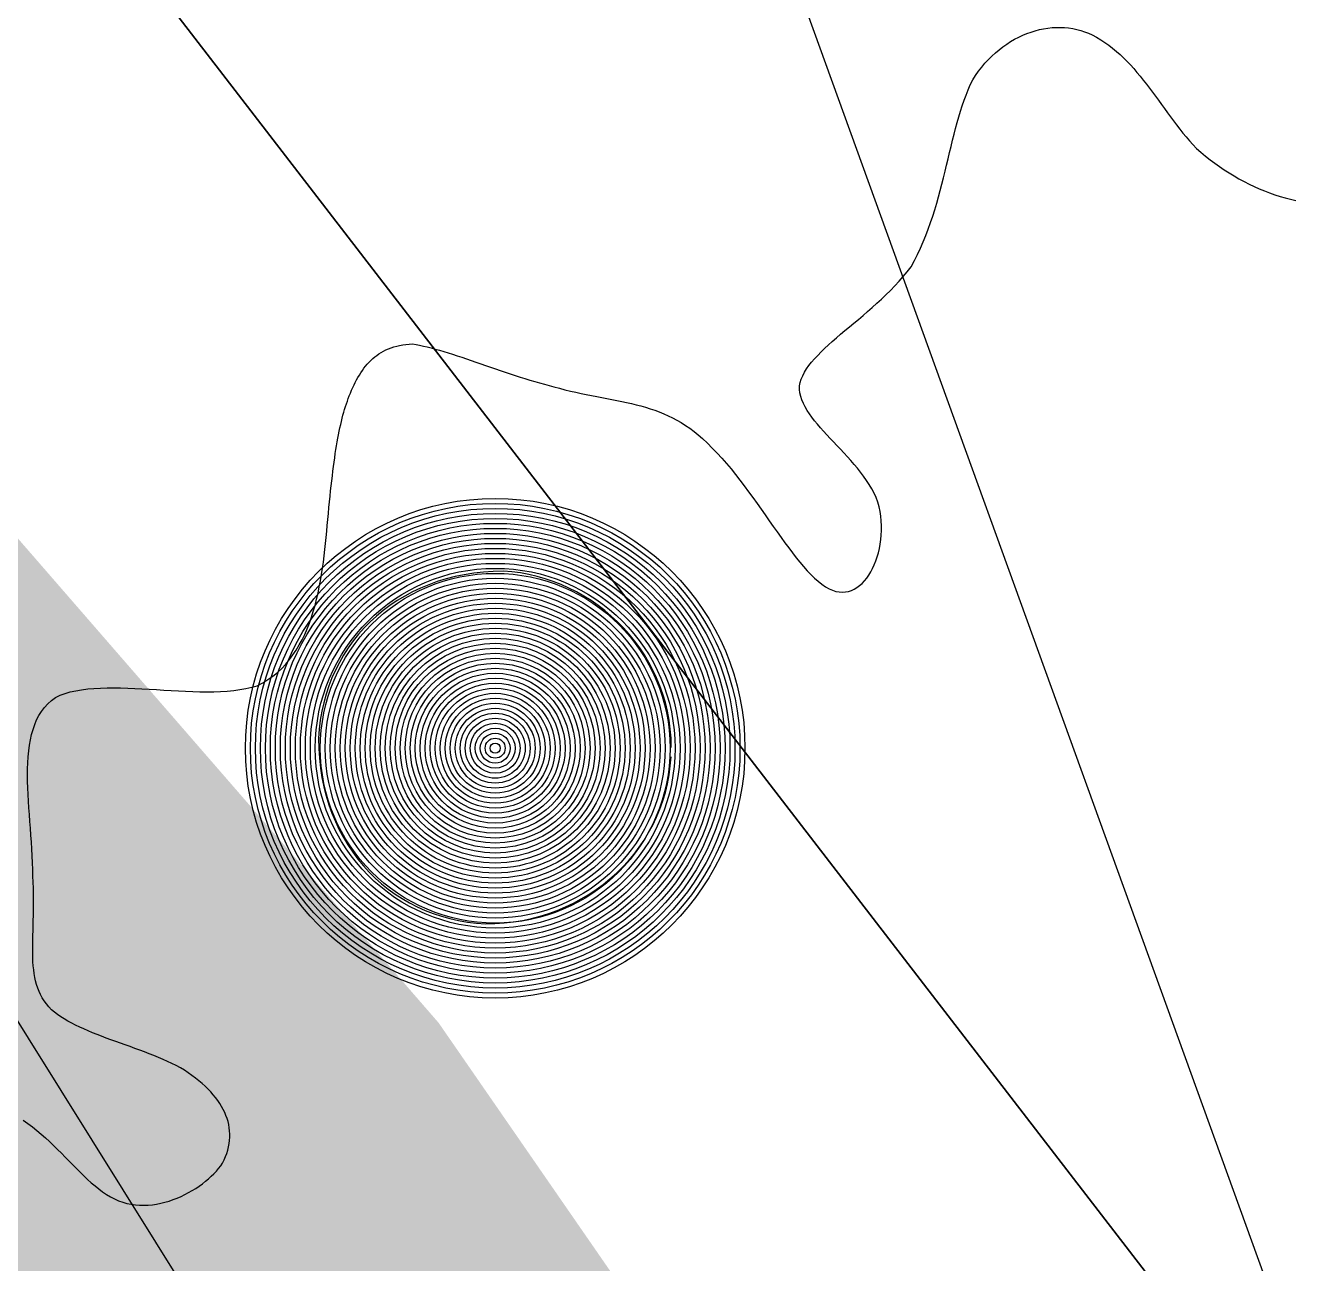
# Model space of a CAD drawing. Header units: metres. Extents: x 507649 to 508899, y 6966965 to 6967377.
# Drawn here: x 507841.628 to 507842.895, y 6967262.045 to 6967263.284 of the extents above; entities that cross this region are included whole.
import ezdxf

# ---------------------------------------------------------------- set-up
doc = ezdxf.new("R2010")
doc.units = ezdxf.units.M
doc.header["$PDMODE"] = 1
doc.layers.add('_PROP-BDY', color=6, linetype='Continuous', plot=False)
for name, color, linetype in [('C_TEXT_2.5', 7, 'Continuous'), ('EWS_BATTER TOP', 30, 'EARTHWORKS_Batter Ticks 1'), ('HATCH_LANDSCAPE', 1, 'Continuous'), ('HATCH_PAVEMENT_CARPARK', 254, 'Continuous'), ('mga2020DR_UNLINED', 252, 'Continuous'), ('mga2020VEG_TREE', 252, 'Continuous'), ('TIN BORDER', 5, 'Continuous')]:
    doc.layers.add(name, color=color, linetype=linetype)
doc.linetypes.add('EARTHWORKS_Batter Ticks 1', pattern='A,0.5,[9,ISOCP.shx,S=1,R=0,X=0,Y=0],3,[9,ISOCP.shx,S=0.5,R=0,X=0,Y=0],2.5', length=6)

# ---------------------------------------------------------------- blocks, each defined once
blk = doc.blocks.new('XD_HATCH')
at = {"layer": 'HATCH_LANDSCAPE', "ltscale": 0.5}
h = blk.add_hatch(dxfattribs=at)
h.set_pattern_fill('GRASS', color=256, scale=0.05)
h.set_pattern_definition([(212.013854887, (0, 0), (-0.28538859865, -1.2375190291), [0.238125, -1.557926224]), (167.013854887, (0, 0), (-0.28538859868, -1.23751902925), [0.238125, -1.031875]), (257.013854887, (0, 0), (1.23751902925, -0.28538859868), [0.238125, -1.031875])])
edge = h.paths.add_edge_path()
edge.add_line((507834.6194, 6967286.6003), (507833.7745, 6967278.3766))
edge.add_line((507833.7745, 6967278.3766), (507834.4563, 6967266.5732))
edge.add_arc((507833.4405, 6967266.3882), 1.0325, -56.8269, 10.3208, ccw=False)
edge.add_line((507834.0055, 6967265.524), (507833.7027, 6967265.3348))
edge.add_line((507833.7027, 6967265.3348), (507831.8595, 6967265.8814))
edge.add_arc((507790.5773, 6967261.1965), 41.5471, 6.4744, 11.72996)
edge.add_arc((507652.9266, 6967269.5696), 178.3302, 0.023588, 2.717699)
edge.add_arc((507863.8943, 6967277.5885), 32.8409, 156.38178, 179.23816, ccw=False)
edge.add_line((507833.8043, 6967290.7459), (507834.868, 6967290.3037))
edge.add_line((507834.868, 6967290.3037), (507834.6194, 6967286.6003))
edge = h.paths.add_edge_path()
edge.add_line((507840.3758, 6967264.2031), (507839.0111, 6967268.6216))
edge.add_line((507839.0111, 6967268.6216), (507838.9485, 6967268.9634))
edge.add_line((507838.9485, 6967268.9634), (507838.9635, 6967269.4631))
edge.add_line((507838.9635, 6967269.4631), (507838.7986, 6967271.4707))
edge.add_line((507838.7986, 6967271.4707), (507838.5426, 6967271.9806))
edge.add_line((507838.5426, 6967271.9806), (507838.3277, 6967272.489))
edge.add_line((507838.3277, 6967272.489), (507838.1812, 6967272.9949))
edge.add_line((507838.1812, 6967272.9949), (507838.0533, 6967273.5))
edge.add_line((507838.0533, 6967273.5), (507837.435, 6967274.5364))
edge.add_line((507837.435, 6967274.5364), (507837.4424, 6967274.8298))
edge.add_line((507837.4424, 6967274.8298), (507837.523, 6967275.3334))
edge.add_line((507837.523, 6967275.3334), (507837.4511, 6967275.831))
edge.add_line((507837.4511, 6967275.831), (507837.4008, 6967276.3294))
edge.add_line((507837.4008, 6967276.3294), (507837.3858, 6967276.8292))
edge.add_line((507837.3858, 6967276.8292), (507837.3708, 6967277.329))
edge.add_line((507837.3708, 6967277.329), (507837.3559, 6967277.8288))
edge.add_line((507837.3559, 6967277.8288), (507837.2868, 6967278.3259))
edge.add_line((507837.2868, 6967278.3259), (507837.6201, 6967280.3039))
edge.add_line((507837.6201, 6967280.3039), (507837.7291, 6967281.2981))
edge.add_line((507837.7291, 6967281.2981), (507837.7573, 6967281.7976))
edge.add_line((507837.7573, 6967281.7976), (507837.7637, 6967283.3032))
edge.add_line((507837.7637, 6967283.3032), (507837.8004, 6967283.8019))
edge.add_line((507837.8004, 6967283.8019), (507837.9, 6967284.2949))
edge.add_line((507837.9, 6967284.2949), (507838.1892, 6967285.2728))
edge.add_line((507838.1892, 6967285.2728), (507838.2709, 6967285.7675))
edge.add_line((507838.2709, 6967285.7675), (507838.3266, 6967286.2645))
edge.add_line((507838.3266, 6967286.2645), (507837.056, 6967286.299))
edge.add_line((507837.056, 6967286.299), (507837.0835, 6967286.024))
edge.add_line((507837.0835, 6967286.024), (507836.2865, 6967278.3018))
edge.add_line((507836.2865, 6967278.3018), (507836.7877, 6967269.7623))
edge.add_line((507836.7877, 6967269.7623), (507836.9971, 6967265.9725))
edge.add_arc((507835.4372, 6967265.8975), 1.5617, -51.2364, 2.7548, ccw=False)
edge.add_line((507836.415, 6967264.6797), (507834.7625, 6967263.6386))
edge.add_line((507834.7625, 6967263.6386), (507834.4122, 6967261.6514))
edge.add_line((507834.4122, 6967261.6514), (507838.3369, 6967255.3696))
edge.add_arc((507838.6337, 6967255.5551), 0.35, 211.9938, 302.0004)
edge.add_line((507838.8192, 6967255.2583), (507843.102, 6967257.934))
edge.add_line((507843.102, 6967257.934), (507849.8852, 6967247.0769))
edge.add_line((507849.8852, 6967247.0769), (507845.6775, 6967244.448))
edge.add_arc((507845.8629, 6967244.1511), 0.35, 121.996, 211.996)
edge.add_line((507845.5661, 6967243.9657), (507846.3609, 6967242.6936))
edge.add_arc((507846.6577, 6967242.879), 0.35, 211.996, 301.996)
edge.add_line((507846.8432, 6967242.5822), (507851.0509, 6967245.2111))
edge.add_line((507851.0509, 6967245.2111), (507857.8321, 6967234.3573))
edge.add_line((507857.8321, 6967234.3573), (507858.9988, 6967232.4898))
edge.add_line((507858.9988, 6967232.4898), (507868.4293, 6967217.3956))
edge.add_line((507868.4293, 6967217.3956), (507869.595, 6967215.5298))
edge.add_line((507869.595, 6967215.5298), (507879.0265, 6967200.4339))
edge.add_line((507879.0265, 6967200.4339), (507880.1922, 6967198.5681))
edge.add_line((507880.1922, 6967198.5681), (507889.6237, 6967183.4722))
edge.add_line((507889.6237, 6967183.4722), (507890.8655, 6967181.6516))
edge.add_line((507890.8655, 6967181.6516), (507890.7894, 6967181.6064))
edge.add_line((507890.7894, 6967181.6064), (507900.2209, 6967166.5105))
edge.add_line((507900.2209, 6967166.5105), (507895.9381, 6967163.8347))
edge.add_arc((507896.1235, 6967163.5378), 0.35, 121.994, 211.996)
edge.add_line((507895.8267, 6967163.3524), (507896.6215, 6967162.0802))
edge.add_arc((507896.9183, 6967162.2657), 0.35, 211.9984, 301.996)
edge.add_line((507897.1038, 6967161.9689), (507901.3866, 6967164.6447))
edge.add_line((507901.3866, 6967164.6447), (507910.8181, 6967149.5487))
edge.add_line((507910.8181, 6967149.5487), (507906.5469, 6967146.8811))
edge.add_arc((507906.7649, 6967146.6028), 0.3535, 128.0734, 218.4885)
edge.add_line((507906.4882, 6967146.3828), (507907.8077, 6967145.0972))
edge.add_line((507907.8077, 6967145.0972), (507909.4019, 6967144.1738))
edge.add_line((507909.4019, 6967144.1738), (507911.1824, 6967145.0318))
edge.add_line((507911.1824, 6967145.0318), (507911.5938, 6967146.4662))
edge.add_line((507911.5938, 6967146.4662), (507913.3116, 6967147.5395))
edge.add_line((507913.3116, 6967147.5395), (507911.7607, 6967150.3145))
edge.add_line((507911.7607, 6967150.3145), (507911.3517, 6967151.1377))
edge.add_line((507911.3517, 6967151.1377), (507910.3123, 6967152.8466))
edge.add_line((507910.3123, 6967152.8466), (507910.0252, 6967153.2568))
edge.add_line((507910.0252, 6967153.2568), (507908.2386, 6967155.6779))
edge.add_line((507908.2386, 6967155.6779), (507906.8185, 6967157.7385))
edge.add_line((507906.8185, 6967157.7385), (507905.1467, 6967160.2314))
edge.add_line((507905.1467, 6967160.2314), (507902.6614, 6967164.5743))
edge.add_line((507902.6614, 6967164.5743), (507901.6885, 6967166.3247))
edge.add_line((507901.6885, 6967166.3247), (507890.3492, 6967184.5912))
edge.add_line((507890.3492, 6967184.5912), (507887.9238, 6967188.3817))
edge.add_line((507887.9238, 6967188.3817), (507882.2644, 6967197.2262))
edge.add_line((507882.2644, 6967197.2262), (507881.0853, 6967198.9492))
edge.add_line((507881.0853, 6967198.9492), (507875.2149, 6967208.1494))
edge.add_line((507875.2149, 6967208.1494), (507870.7184, 6967215.3627))
edge.add_line((507870.7184, 6967215.3627), (507864.5811, 6967226.2674))
edge.add_line((507864.5811, 6967226.2674), (507858.7045, 6967235.0792))
edge.add_line((507858.7045, 6967235.0792), (507856.2419, 6967238.7442))
edge.add_line((507856.2419, 6967238.7442), (507855.1022, 6967240.3904))
edge.add_line((507855.1022, 6967240.3904), (507854.8173, 6967240.8019))
edge.add_line((507854.8173, 6967240.8019), (507854.0618, 6967242.0986))
edge.add_line((507854.0618, 6967242.0986), (507852.576, 6967244.7077))
edge.add_line((507852.576, 6967244.7077), (507851.066, 6967247.3016))
edge.add_line((507851.066, 6967247.3016), (507849.5393, 6967249.8852))
edge.add_line((507849.5393, 6967249.8852), (507848.9949, 6967250.7242))
edge.add_line((507848.9949, 6967250.7242), (507848.7226, 6967251.1437))
edge.add_line((507848.7226, 6967251.1437), (507848.4401, 6967251.5567))
edge.add_line((507848.4401, 6967251.5567), (507847.8618, 6967252.3745))
edge.add_line((507847.8618, 6967252.3745), (507847.3356, 6967253.2249))
edge.add_line((507847.3356, 6967253.2249), (507845.7975, 6967255.8013))
edge.add_line((507845.7975, 6967255.8013), (507844.2186, 6967258.446))
edge.add_line((507844.2186, 6967258.446), (507842.8502, 6967261.0217))
edge.add_line((507842.8502, 6967261.0217), (507842.6112, 6967261.4614))
edge.add_line((507842.6112, 6967261.4614), (507842.0412, 6967262.2858))
edge.add_line((507842.0412, 6967262.2858), (507840.3758, 6967264.2031))
at = {"layer": 'HATCH_PAVEMENT_CARPARK'}
h = blk.add_hatch(color=256, dxfattribs=at)
h.dxf.hatch_style = 1
edge = h.paths.add_edge_path()
edge.add_spline(control_points=[(507831.6057, 6967265.2103), (507831.2653, 6967264.9977)], knot_values=[3.035082, 3.035082, 4.035082, 4.035082], weights=[1, 1], degree=1, periodic=0)
edge.add_spline(control_points=[(507831.2653, 6967264.9977), (507829.7013, 6967264.0205)], knot_values=[2.035082, 2.035082, 3.035082, 3.035082], weights=[1, 1], degree=1, periodic=0)
edge.add_spline(control_points=[(507829.7013, 6967264.0205), (507828.586, 6967263.3237)], knot_values=[1.499683, 1.499683, 2.035082, 2.035082], weights=[1, 1], degree=1, periodic=0)
edge.add_line((507828.586, 6967263.3237), (507826.3004, 6967261.8957))
edge.add_line((507826.3004, 6967261.8957), (507828.2109, 6967258.8379))
edge.add_line((507828.2109, 6967258.8379), (507832.6123, 6967251.7931))
edge.add_arc((507832.1708, 6967251.5252), 0.5164, -46.2921, 31.2496, ccw=False)
edge.add_line((507832.5276, 6967251.1519), (507828.2976, 6967248.5078))
edge.add_line((507828.2976, 6967248.5078), (507834.8678, 6967237.9915))
edge.add_line((507834.8678, 6967237.9915), (507839.0985, 6967240.6347))
edge.add_arc((507839.2657, 6967239.8885), 0.7648, 41.8437, 102.6277, ccw=False)
edge.add_line((507839.8354, 6967240.3986), (507840.6363, 6967239.117))
edge.add_arc((507839.9895, 6967239.0145), 0.6548, -54.842, 9.002, ccw=False)
edge.add_line((507840.3666, 6967238.4792), (507836.1925, 6967235.8713))
edge.add_line((507836.1925, 6967235.8713), (507842.8687, 6967225.1854))
edge.add_line((507842.8687, 6967225.1854), (507844.1606, 6967223.1178))
edge.add_line((507844.1606, 6967223.1178), (507853.4659, 6967208.2237))
edge.add_line((507853.4659, 6967208.2237), (507857.6976, 6967210.8653))
edge.add_arc((507857.8775, 6967210.3834), 0.5143, 32.6567, 110.4711, ccw=False)
edge.add_line((507858.3105, 6967210.661), (507859.1053, 6967209.3888))
edge.add_line((507859.1053, 6967209.3888), (507864.7027, 6967212.8859))
edge.add_line((507864.7027, 6967212.8859), (507863.9079, 6967214.158))
edge.add_arc((507864.3319, 6967214.4229), 0.5, 121.996, 211.9999, ccw=False)
edge.add_line((507864.067, 6967214.847), (507868.2226, 6967217.4433))
edge.add_line((507868.2226, 6967217.4433), (507858.9501, 6967232.2848))
edge.add_line((507858.9501, 6967232.2848), (507854.7944, 6967229.6885))
edge.add_arc((507854.528, 6967230.1061), 0.4954, 211.4621, 302.5322, ccw=False)
edge.add_line((507854.1055, 6967229.8476), (507853.3107, 6967231.1197))
edge.add_arc((507853.7337, 6967231.3849), 0.4992, 121.9038, 212.0841, ccw=False)
edge.add_line((507853.4698, 6967231.8087), (507857.6254, 6967234.405))
edge.add_line((507857.6254, 6967234.405), (507851.0022, 6967245.0061))
edge.add_line((507851.0022, 6967245.0061), (507846.9226, 6967242.455))
edge.add_arc((507846.6577, 6967242.879), 0.5, 211.996, 301.996, ccw=False)
edge.add_line((507846.2337, 6967242.6141), (507845.4389, 6967243.8862))
edge.add_arc((507845.8629, 6967244.1511), 0.5, 121.996, 211.996, ccw=False)
edge.add_line((507845.598, 6967244.5752), (507849.6775, 6967247.1263))
edge.add_line((507849.6775, 6967247.1263), (507843.0543, 6967257.7273))
edge.add_line((507843.0543, 6967257.7273), (507842.2198, 6967257.2017))
edge.add_line((507842.2198, 6967257.2017), (507838.8987, 6967255.131))
edge.add_arc((507838.6337, 6967255.5551), 0.5, 211.9931, 301.9996, ccw=False)
edge.add_line((507838.2097, 6967255.2902), (507833.4848, 6967262.8744))
edge.add_line((507833.4848, 6967262.8744), (507831.8978, 6967265.3928))
edge.add_line((507831.8978, 6967265.3928), (507831.6057, 6967265.2103))
blk = doc.blocks.new('BAC V TREE')
for p, q in [((-4.1745, 16.066), (-4.1474, 16.0716)), ((-4.1474, 16.0716), (-4.1203, 16.0759)), ((-4.1203, 16.0759), (-4.0933, 16.0788)), ((-4.0933, 16.0788), (-4.0663, 16.0803)), ((-4.0663, 16.0803), (-4.0394, 16.0805)), ((-4.0394, 16.0805), (-4.0128, 16.0793)), ((-4.0128, 16.0793), (-3.9864, 16.0768)), ((-3.9864, 16.0768), (-3.9602, 16.0728)), ((-3.9602, 16.0728), (-3.9344, 16.0674)), ((-3.9344, 16.0674), (-3.9089, 16.0606)), ((-4.3339, 16.0042), (-4.308, 16.0178)), ((-4.308, 16.0178), (-4.2817, 16.0301)), ((-4.2817, 16.0301), (-4.2552, 16.041)), ((-4.2552, 16.041), (-4.2284, 16.0507)), ((-4.2284, 16.0507), (-4.2015, 16.059)), ((-4.2015, 16.059), (-4.1745, 16.066)), ((-3.9089, 16.0606), (-3.8839, 16.0524)), ((-3.8839, 16.0524), (-3.8594, 16.0428)), ((-3.8594, 16.0428), (-3.8353, 16.0317)), ((-3.8353, 16.0317), (-3.8072, 16.0167)), ((-3.8072, 16.0167), (-3.7799, 16.0006)), ((-4.4338, 15.937), (-4.4095, 15.9557)), ((-4.4095, 15.9557), (-4.3848, 15.9731)), ((-4.3848, 15.9731), (-4.3596, 15.9893)), ((-4.3596, 15.9893), (-4.3339, 16.0042)), ((-3.7799, 16.0006), (-3.7535, 15.9835)), ((-3.7535, 15.9835), (-3.7279, 15.9653)), ((-3.7279, 15.9653), (-3.7031, 15.9463)), ((-4.5031, 15.8731), (-4.4806, 15.8957)), ((-4.4806, 15.8957), (-4.4575, 15.9169)), ((-4.4575, 15.9169), (-4.4338, 15.937)), ((-3.7031, 15.9463), (-3.679, 15.9263)), ((-3.679, 15.9263), (-3.6555, 15.9055)), ((-3.6555, 15.9055), (-3.6327, 15.8839)), ((-4.5459, 15.8244), (-4.5249, 15.8494)), ((-4.5249, 15.8494), (-4.5031, 15.8731)), ((-3.6327, 15.8839), (-3.6105, 15.8616)), ((-3.6105, 15.8616), (-3.5887, 15.8386)), ((-3.5887, 15.8386), (-3.5675, 15.8151)), ((-4.5855, 15.7706), (-4.5661, 15.7981)), ((-4.5661, 15.7981), (-4.5459, 15.8244)), ((-3.5675, 15.8151), (-3.5466, 15.7909)), ((-3.5466, 15.7909), (-3.5261, 15.7663)), ((-4.6191, 15.7107), (-4.604, 15.742)), ((-4.604, 15.742), (-4.5855, 15.7706)), ((-3.5261, 15.7663), (-3.506, 15.7412)), ((-3.506, 15.7412), (-3.4861, 15.7158)), ((-4.6467, 15.6454), (-4.6333, 15.6785)), ((-4.6333, 15.6785), (-4.6191, 15.7107)), ((-3.4861, 15.7158), (-3.4665, 15.69)), ((-3.4665, 15.69), (-3.447, 15.664)), ((-3.447, 15.664), (-3.4276, 15.6377)), ((-4.6713, 15.5767), (-4.6593, 15.6114)), ((-4.6593, 15.6114), (-4.6467, 15.6454)), ((-3.4276, 15.6377), (-3.4083, 15.6113)), ((-3.4083, 15.6113), (-3.389, 15.5847)), ((-4.6827, 15.5412), (-4.6713, 15.5767)), ((-3.389, 15.5847), (-3.3697, 15.5581)), ((-3.3697, 15.5581), (-3.3504, 15.5316)), ((-4.7041, 15.468), (-4.6937, 15.5049)), ((-4.6937, 15.5049), (-4.6827, 15.5412)), ((-3.3504, 15.5316), (-3.3309, 15.505)), ((-3.3309, 15.505), (-3.3112, 15.4786)), ((-4.7241, 15.3924), (-4.7143, 15.4305)), ((-4.7143, 15.4305), (-4.7041, 15.468)), ((-3.3112, 15.4786), (-3.2913, 15.4524)), ((-3.2913, 15.4524), (-3.2711, 15.4264)), ((-4.7337, 15.3538), (-4.7241, 15.3924)), ((-3.2711, 15.4264), (-3.2506, 15.4007)), ((-3.2506, 15.4007), (-3.2298, 15.3753)), ((-3.2298, 15.3753), (-3.2085, 15.3503)), ((-4.7527, 15.2751), (-4.7433, 15.3147)), ((-4.7433, 15.3147), (-4.7337, 15.3538)), ((-3.2085, 15.3503), (-3.1867, 15.3258)), ((-3.1867, 15.3258), (-3.1645, 15.3018)), ((-4.7622, 15.2352), (-4.7527, 15.2751)), ((-3.1645, 15.3018), (-3.1356, 15.2768)), ((-3.1356, 15.2768), (-3.1063, 15.2526)), ((-3.1063, 15.2526), (-3.0766, 15.2292)), ((-4.7815, 15.1543), (-4.7718, 15.1949)), ((-4.7718, 15.1949), (-4.7622, 15.2352)), ((-3.0766, 15.2292), (-3.0464, 15.2066)), ((-3.0464, 15.2066), (-3.0158, 15.1848)), ((-4.7915, 15.1134), (-4.7815, 15.1543)), ((-3.0158, 15.1848), (-2.9849, 15.1639)), ((-2.9849, 15.1639), (-2.9536, 15.1438)), ((-2.9536, 15.1438), (-2.9219, 15.1245)), ((-4.8018, 15.0724), (-4.7915, 15.1134)), ((-2.9219, 15.1245), (-2.89, 15.1062)), ((-2.89, 15.1062), (-2.8578, 15.0887)), ((-2.8578, 15.0887), (-2.8252, 15.0721)), ((-4.8238, 14.9898), (-4.8126, 15.0311)), ((-4.8126, 15.0311), (-4.8018, 15.0724)), ((-2.8252, 15.0721), (-2.7925, 15.0565)), ((-2.7925, 15.0565), (-2.7595, 15.0418)), ((-2.7595, 15.0418), (-2.7263, 15.028)), ((-2.7263, 15.028), (-2.6929, 15.0153)), ((-4.8355, 14.9484), (-4.8238, 14.9898)), ((-2.6929, 15.0153), (-2.6594, 15.0035)), ((-2.6594, 15.0035), (-2.6257, 14.9927)), ((-2.6257, 14.9927), (-2.5919, 14.9829)), ((-2.5919, 14.9829), (-2.558, 14.9741)), ((-2.558, 14.9741), (-2.5241, 14.9664)), ((-4.861, 14.8655), (-4.8479, 14.9069)), ((-4.8479, 14.9069), (-4.8355, 14.9484)), ((-4.8748, 14.8241), (-4.861, 14.8655)), ((-4.8895, 14.7828), (-4.8748, 14.8241)), ((-4.9218, 14.7008), (-4.9051, 14.7417)), ((-4.9051, 14.7417), (-4.8895, 14.7828)), ((-4.9395, 14.6602), (-4.9218, 14.7008)), ((-4.9784, 14.5798), (-4.9583, 14.6198)), ((-4.9583, 14.6198), (-4.9395, 14.6602)), ((-4.9998, 14.5401), (-4.9784, 14.5798)), ((-5.0506, 14.4772), (-5.0247, 14.5083)), ((-5.0247, 14.5083), (-4.9998, 14.5401)), ((-5.1049, 14.4171), (-5.0773, 14.4468)), ((-5.0773, 14.4468), (-5.0506, 14.4772)), ((-5.1619, 14.3598), (-5.1331, 14.3881)), ((-5.1331, 14.3881), (-5.1049, 14.4171)), ((-5.2206, 14.305), (-5.1911, 14.3321)), ((-5.1911, 14.3321), (-5.1619, 14.3598)), ((-5.28, 14.2523), (-5.2503, 14.2784)), ((-5.2503, 14.2784), (-5.2206, 14.305)), ((-5.3394, 14.2017), (-5.3098, 14.2268)), ((-5.3098, 14.2268), (-5.28, 14.2523)), ((-5.4261, 14.1289), (-5.3976, 14.1528)), ((-5.3976, 14.1528), (-5.3687, 14.177)), ((-5.3687, 14.177), (-5.3394, 14.2017)), ((-5.481, 14.0822), (-5.4539, 14.1054)), ((-5.4539, 14.1054), (-5.4261, 14.1289)), ((-8.3111, 14.0293), (-8.2922, 14.0336)), ((-8.2922, 14.0336), (-8.2725, 14.0372)), ((-8.2725, 14.0372), (-8.2522, 14.04)), ((-8.2522, 14.04), (-8.231, 14.042)), ((-8.231, 14.042), (-8.2091, 14.0432)), ((-8.2091, 14.0432), (-8.1867, 14.0395)), ((-8.1867, 14.0395), (-8.1634, 14.0351)), ((-8.1634, 14.0351), (-8.1393, 14.0299)), ((-8.1393, 14.0299), (-8.1144, 14.024)), ((-5.5568, 14.0142), (-5.5326, 14.0366)), ((-5.5326, 14.0366), (-5.5073, 14.0593)), ((-5.5073, 14.0593), (-5.481, 14.0822)), ((-8.4388, 13.9701), (-8.425, 13.9797)), ((-8.425, 13.9797), (-8.4105, 13.9888)), ((-8.4105, 13.9888), (-8.3955, 13.9972)), ((-8.3955, 13.9972), (-8.3799, 14.005)), ((-8.3799, 14.005), (-8.3637, 14.0121)), ((-8.3637, 14.0121), (-8.3468, 14.0186)), ((-8.3468, 14.0186), (-8.3293, 14.0243)), ((-8.3293, 14.0243), (-8.3111, 14.0293)), ((-8.1144, 14.024), (-8.0888, 14.0174)), ((-8.0888, 14.0174), (-8.0625, 14.0103)), ((-8.0625, 14.0103), (-8.0355, 14.0026)), ((-8.0355, 14.0026), (-8.008, 13.9944)), ((-8.008, 13.9944), (-7.9798, 13.9857)), ((-7.9798, 13.9857), (-7.9511, 13.9766)), ((-7.9511, 13.9766), (-7.922, 13.9671)), ((-5.6015, 13.9698), (-5.5798, 13.9919)), ((-5.5798, 13.9919), (-5.5568, 14.0142)), ((-8.5005, 13.913), (-8.4891, 13.9255)), ((-8.4891, 13.9255), (-8.4773, 13.9375)), ((-8.4773, 13.9375), (-8.465, 13.9489)), ((-8.465, 13.9489), (-8.4522, 13.9598)), ((-8.4522, 13.9598), (-8.4388, 13.9701)), ((-7.922, 13.9671), (-7.8924, 13.9573)), ((-7.8924, 13.9573), (-7.8623, 13.9472)), ((-7.8623, 13.9472), (-7.832, 13.9369)), ((-7.832, 13.9369), (-7.8012, 13.9264)), ((-7.8012, 13.9264), (-7.7703, 13.9157)), ((-7.7703, 13.9157), (-7.739, 13.9049)), ((-5.6576, 13.9043), (-5.6406, 13.9261)), ((-5.6406, 13.9261), (-5.6218, 13.9479)), ((-5.6218, 13.9479), (-5.6015, 13.9698)), ((-8.5512, 13.8431), (-8.5418, 13.858)), ((-8.5418, 13.858), (-8.5321, 13.8725)), ((-8.5321, 13.8725), (-8.5219, 13.8865)), ((-8.5219, 13.8865), (-8.5114, 13.9)), ((-8.5114, 13.9), (-8.5005, 13.913)), ((-7.739, 13.9049), (-7.7076, 13.8941)), ((-7.7076, 13.8941), (-7.676, 13.8832)), ((-7.676, 13.8832), (-7.6442, 13.8724)), ((-7.6442, 13.8724), (-7.6124, 13.8616)), ((-7.6124, 13.8616), (-7.5806, 13.851)), ((-5.6978, 13.8392), (-5.6864, 13.8609)), ((-5.6864, 13.8609), (-5.673, 13.8826)), ((-5.673, 13.8826), (-5.6576, 13.9043)), ((-8.5775, 13.7958), (-8.5691, 13.812)), ((-8.5691, 13.812), (-8.5603, 13.8278)), ((-8.5603, 13.8278), (-8.5512, 13.8431)), ((-7.5806, 13.851), (-7.5488, 13.8405)), ((-7.5488, 13.8405), (-7.517, 13.8303)), ((-7.517, 13.8303), (-7.4853, 13.8203)), ((-7.4853, 13.8203), (-7.4537, 13.8106)), ((-7.4537, 13.8106), (-7.4223, 13.8013)), ((-7.4223, 13.8013), (-7.391, 13.7923)), ((-5.7142, 13.7956), (-5.7071, 13.8174)), ((-5.7071, 13.8174), (-5.6978, 13.8392)), ((-8.6089, 13.7274), (-8.6014, 13.745)), ((-8.6014, 13.745), (-8.5937, 13.7623)), ((-8.5937, 13.7623), (-8.5857, 13.7793)), ((-8.5857, 13.7793), (-8.5775, 13.7958)), ((-7.391, 13.7923), (-7.3601, 13.7838)), ((-7.3601, 13.7838), (-7.3294, 13.7758)), ((-7.3294, 13.7758), (-7.2991, 13.7683)), ((-7.2991, 13.7683), (-7.2634, 13.7582)), ((-7.2634, 13.7582), (-7.2281, 13.7488)), ((-7.2281, 13.7488), (-7.1931, 13.7401)), ((-7.1931, 13.7401), (-7.1585, 13.7321)), ((-5.7189, 13.7736), (-5.7142, 13.7956)), ((-5.7183, 13.7508), (-5.7189, 13.7736)), ((-5.7154, 13.728), (-5.7183, 13.7508)), ((-8.6286, 13.6754), (-8.6225, 13.6926)), ((-8.6225, 13.6926), (-8.6162, 13.7095)), ((-8.6162, 13.7095), (-8.6089, 13.7274)), ((-7.1585, 13.7321), (-7.1243, 13.7245)), ((-7.1243, 13.7245), (-7.0905, 13.7174)), ((-7.0905, 13.7174), (-7.057, 13.7107)), ((-7.057, 13.7107), (-7.0238, 13.7042)), ((-7.0238, 13.7042), (-6.991, 13.698)), ((-6.991, 13.698), (-6.9585, 13.6918)), ((-6.9585, 13.6918), (-6.9263, 13.6856)), ((-6.9263, 13.6856), (-6.8944, 13.6794)), ((-5.7101, 13.7055), (-5.7154, 13.728)), ((-5.7028, 13.683), (-5.7101, 13.7055)), ((-5.6934, 13.6606), (-5.7028, 13.683)), ((-8.6459, 13.622), (-8.6403, 13.6402)), ((-8.6403, 13.6402), (-8.6345, 13.658)), ((-8.6345, 13.658), (-8.6286, 13.6754)), ((-6.8944, 13.6794), (-6.8629, 13.673)), ((-6.8629, 13.673), (-6.8317, 13.6663)), ((-6.8317, 13.6663), (-6.8008, 13.6594)), ((-6.8008, 13.6594), (-6.7701, 13.652)), ((-6.7701, 13.652), (-6.7398, 13.6442)), ((-6.7398, 13.6442), (-6.7098, 13.6357)), ((-6.7098, 13.6357), (-6.68, 13.6266)), ((-6.68, 13.6266), (-6.6506, 13.6167)), ((-5.6822, 13.6383), (-5.6934, 13.6606)), ((-5.6693, 13.616), (-5.6822, 13.6383)), ((-8.6667, 13.545), (-8.6617, 13.565)), ((-8.6617, 13.565), (-8.6566, 13.5844)), ((-8.6566, 13.5844), (-8.6513, 13.6034)), ((-8.6513, 13.6034), (-8.6459, 13.622)), ((-6.6506, 13.6167), (-6.6214, 13.606)), ((-6.6214, 13.606), (-6.5924, 13.5944)), ((-6.5924, 13.5944), (-6.5638, 13.5818)), ((-6.5638, 13.5818), (-6.5354, 13.568)), ((-6.5354, 13.568), (-6.5072, 13.5531)), ((-5.6549, 13.5937), (-5.6693, 13.616)), ((-5.639, 13.5714), (-5.6549, 13.5937)), ((-5.6218, 13.549), (-5.639, 13.5714)), ((-8.6762, 13.5034), (-8.6715, 13.5245)), ((-8.6715, 13.5245), (-8.6667, 13.545)), ((-6.5072, 13.5531), (-6.4793, 13.537)), ((-6.4793, 13.537), (-6.4516, 13.5194)), ((-6.4516, 13.5194), (-6.4242, 13.5005)), ((-5.6035, 13.5266), (-5.6218, 13.549)), ((-5.5842, 13.5041), (-5.6035, 13.5266)), ((-8.6896, 13.4365), (-8.6852, 13.4595)), ((-8.6852, 13.4595), (-8.6808, 13.4818)), ((-8.6808, 13.4818), (-8.6762, 13.5034)), ((-6.4242, 13.5005), (-6.3969, 13.48)), ((-6.3969, 13.48), (-6.3699, 13.4579)), ((-6.3699, 13.4579), (-6.3432, 13.4342)), ((-5.5641, 13.4814), (-5.5842, 13.5041)), ((-5.5432, 13.4587), (-5.5641, 13.4814)), ((-5.5217, 13.4357), (-5.5432, 13.4587)), ((-8.698, 13.3885), (-8.6939, 13.4128)), ((-8.6939, 13.4128), (-8.6896, 13.4365)), ((-6.3432, 13.4342), (-6.3112, 13.4046)), ((-6.3112, 13.4046), (-6.2798, 13.3736)), ((-5.4998, 13.4126), (-5.5217, 13.4357)), ((-5.4776, 13.3893), (-5.4998, 13.4126)), ((-5.4552, 13.3657), (-5.4776, 13.3893)), ((-8.71, 13.3106), (-8.7061, 13.3374)), ((-8.7061, 13.3374), (-8.7021, 13.3633)), ((-8.7021, 13.3633), (-8.698, 13.3885)), ((-6.2798, 13.3736), (-6.2489, 13.3414)), ((-6.2489, 13.3414), (-6.2185, 13.3081)), ((-5.4329, 13.3418), (-5.4552, 13.3657)), ((-5.4106, 13.3177), (-5.4329, 13.3418)), ((-8.7177, 13.2545), (-8.7139, 13.283)), ((-8.7139, 13.283), (-8.71, 13.3106)), ((-6.2185, 13.3081), (-6.1886, 13.2738)), ((-6.1886, 13.2738), (-6.1592, 13.2387)), ((-5.3886, 13.2933), (-5.4106, 13.3177)), ((-5.367, 13.2685), (-5.3886, 13.2933)), ((-8.7252, 13.1947), (-8.7215, 13.2251)), ((-8.7215, 13.2251), (-8.7177, 13.2545)), ((-6.1592, 13.2387), (-6.1303, 13.2028)), ((-5.3459, 13.2433), (-5.367, 13.2685)), ((-5.3256, 13.2177), (-5.3459, 13.2433)), ((-5.306, 13.1918), (-5.3256, 13.2177)), ((-8.7325, 13.1309), (-8.7288, 13.1633)), ((-8.7288, 13.1633), (-8.7252, 13.1947)), ((-6.1303, 13.2028), (-6.1018, 13.1664)), ((-6.1018, 13.1664), (-6.0738, 13.1295)), ((-5.2874, 13.1654), (-5.306, 13.1918)), ((-5.27, 13.1385), (-5.2874, 13.1654)), ((-8.7361, 13.0974), (-8.7325, 13.1309)), ((-6.0738, 13.1295), (-6.0461, 13.0923)), ((-5.2537, 13.1111), (-5.27, 13.1385)), ((-5.2389, 13.0833), (-5.2537, 13.1111)), ((-8.7433, 13.0272), (-8.7397, 13.0629)), ((-8.7397, 13.0629), (-8.7361, 13.0974)), ((-6.0461, 13.0923), (-6.0188, 13.0548)), ((-6.0188, 13.0548), (-5.992, 13.0174)), ((-5.2256, 13.0549), (-5.2389, 13.0833)), ((-5.2139, 13.0259), (-5.2256, 13.0549)), ((-8.7505, 12.9524), (-8.7469, 12.9904)), ((-8.7469, 12.9904), (-8.7433, 13.0272)), ((-5.992, 13.0174), (-5.9654, 12.9799)), ((-5.2064, 12.9956), (-5.2139, 13.0259)), ((-5.2005, 12.9652), (-5.2064, 12.9956)), ((-8.7541, 12.9132), (-8.7505, 12.9524)), ((-5.9654, 12.9799), (-5.9392, 12.9427)), ((-5.9392, 12.9427), (-5.9134, 12.9058)), ((-5.1961, 12.9346), (-5.2005, 12.9652)), ((-5.1932, 12.904), (-5.1961, 12.9346)), ((-8.761, 12.8375), (-8.7575, 12.8757)), ((-8.7575, 12.8757), (-8.7541, 12.9132)), ((-5.9134, 12.9058), (-5.8878, 12.8694)), ((-5.8878, 12.8694), (-5.8625, 12.8336)), ((-5.1918, 12.8736), (-5.1932, 12.904)), ((-5.1917, 12.8434), (-5.1918, 12.8736)), ((-8.7647, 12.7988), (-8.761, 12.8375)), ((-5.8625, 12.8336), (-5.8375, 12.7985)), ((-5.1957, 12.784), (-5.193, 12.8135)), ((-5.193, 12.8135), (-5.1917, 12.8434)), ((-8.7729, 12.72), (-8.7687, 12.7596)), ((-8.7687, 12.7596), (-8.7647, 12.7988)), ((-5.8375, 12.7985), (-5.8127, 12.7642)), ((-5.8127, 12.7642), (-5.7882, 12.7309)), ((-5.2048, 12.7268), (-5.1996, 12.7551)), ((-5.1996, 12.7551), (-5.1957, 12.784)), ((-8.7776, 12.6801), (-8.7729, 12.72)), ((-5.7882, 12.7309), (-5.7638, 12.6988)), ((-5.7638, 12.6988), (-5.7397, 12.6679)), ((-5.2187, 12.6726), (-5.2112, 12.6992)), ((-5.2112, 12.6992), (-5.2048, 12.7268)), ((-8.7884, 12.5998), (-8.7827, 12.64)), ((-8.7827, 12.64), (-8.7776, 12.6801)), ((-5.7397, 12.6679), (-5.7157, 12.6383)), ((-5.7157, 12.6383), (-5.6919, 12.6103)), ((-5.2372, 12.6221), (-5.2274, 12.6468)), ((-5.2274, 12.6468), (-5.2187, 12.6726)), ((-8.7946, 12.5596), (-8.7884, 12.5998)), ((-5.6919, 12.6103), (-5.6683, 12.5839)), ((-5.6683, 12.5839), (-5.6448, 12.5593)), ((-5.2725, 12.5555), (-5.2597, 12.5764)), ((-5.2597, 12.5764), (-5.2479, 12.5986)), ((-5.2479, 12.5986), (-5.2372, 12.6221)), ((-8.809, 12.4793), (-8.8014, 12.5194)), ((-8.8014, 12.5194), (-8.7946, 12.5596)), ((-5.6448, 12.5593), (-5.6213, 12.5366)), ((-5.6213, 12.5366), (-5.598, 12.5159)), ((-5.316, 12.5023), (-5.3007, 12.5184)), ((-5.3007, 12.5184), (-5.2861, 12.5362)), ((-5.2861, 12.5362), (-5.2725, 12.5555)), ((-8.8173, 12.4395), (-8.809, 12.4793)), ((-5.598, 12.5159), (-5.5748, 12.4974)), ((-5.5748, 12.4974), (-5.5515, 12.4812)), ((-5.5515, 12.4812), (-5.5284, 12.4674)), ((-5.5284, 12.4674), (-5.5065, 12.4579)), ((-5.5065, 12.4579), (-5.4851, 12.4512)), ((-5.385, 12.457), (-5.3667, 12.4653)), ((-5.3667, 12.4653), (-5.3491, 12.4756)), ((-5.3491, 12.4756), (-5.3322, 12.488)), ((-5.3322, 12.488), (-5.316, 12.5023)), ((-8.8366, 12.3609), (-8.8265, 12.4)), ((-8.8265, 12.4), (-8.8173, 12.4395)), ((-5.4851, 12.4512), (-5.4641, 12.4473)), ((-5.4641, 12.4473), (-5.4435, 12.446)), ((-5.4435, 12.446), (-5.4234, 12.4473)), ((-5.4234, 12.4473), (-5.4039, 12.451)), ((-5.4039, 12.451), (-5.385, 12.457)), ((-8.8476, 12.3223), (-8.8366, 12.3609)), ((-8.8729, 12.2469), (-8.8597, 12.2843)), ((-8.8597, 12.2843), (-8.8476, 12.3223)), ((-8.8872, 12.2104), (-8.8729, 12.2469)), ((-8.9196, 12.1398), (-8.9027, 12.1746)), ((-8.9027, 12.1746), (-8.8872, 12.2104)), ((-8.9378, 12.1061), (-8.9196, 12.1398)), ((-8.9784, 12.042), (-8.9574, 12.0734)), ((-8.9574, 12.0734), (-8.9378, 12.1061)), ((-9.0253, 11.983), (-9.0011, 12.0118)), ((-9.0011, 12.0118), (-8.9784, 12.042)), ((-9.0788, 11.9299), (-9.0512, 11.9557)), ((-9.0512, 11.9557), (-9.0253, 11.983)), ((-9.1729, 11.8628), (-9.1396, 11.8834)), ((-9.1396, 11.8834), (-9.1083, 11.9058)), ((-9.1083, 11.9058), (-9.0788, 11.9299)), ((-10.3758, 11.8118), (-10.3385, 11.8183)), ((-10.3385, 11.8183), (-10.2996, 11.8232)), ((-10.2996, 11.8232), (-10.2594, 11.8268)), ((-10.2594, 11.8268), (-10.218, 11.8291)), ((-10.218, 11.8291), (-10.1754, 11.8304)), ((-10.1754, 11.8304), (-10.1319, 11.8306)), ((-10.1319, 11.8306), (-10.0875, 11.83)), ((-10.0875, 11.83), (-10.0423, 11.8287)), ((-10.0423, 11.8287), (-9.9966, 11.8268)), ((-9.9966, 11.8268), (-9.9503, 11.8244)), ((-9.9503, 11.8244), (-9.9037, 11.8218)), ((-9.9037, 11.8218), (-9.8568, 11.8189)), ((-9.8568, 11.8189), (-9.8098, 11.816)), ((-9.3601, 11.8133), (-9.32, 11.8186)), ((-9.32, 11.8186), (-9.2811, 11.8254)), ((-9.2811, 11.8254), (-9.2438, 11.8339)), ((-9.2438, 11.8339), (-9.2081, 11.8442)), ((-9.2081, 11.8442), (-9.1729, 11.8628)), ((-10.5337, 11.7487), (-10.5078, 11.7683)), ((-10.5078, 11.7683), (-10.4777, 11.7821)), ((-10.4777, 11.7821), (-10.4455, 11.7939)), ((-10.4455, 11.7939), (-10.4115, 11.8037)), ((-10.4115, 11.8037), (-10.3758, 11.8118)), ((-9.8098, 11.816), (-9.7627, 11.8132)), ((-9.7627, 11.8132), (-9.7159, 11.8106)), ((-9.7159, 11.8106), (-9.6692, 11.8083)), ((-9.6692, 11.8083), (-9.623, 11.8066)), ((-9.623, 11.8066), (-9.5772, 11.8054)), ((-9.5772, 11.8054), (-9.532, 11.805)), ((-9.532, 11.805), (-9.4876, 11.8054)), ((-9.4876, 11.8054), (-9.4441, 11.8069)), ((-9.4441, 11.8069), (-9.4016, 11.8095)), ((-9.4016, 11.8095), (-9.3601, 11.8133)), ((-10.5969, 11.6789), (-10.5781, 11.704)), ((-10.5781, 11.704), (-10.5571, 11.7273)), ((-10.5571, 11.7273), (-10.5337, 11.7487)), ((-10.6282, 11.6238), (-10.6135, 11.6522)), ((-10.6135, 11.6522), (-10.5969, 11.6789)), ((-10.6517, 11.5626), (-10.6409, 11.594)), ((-10.6409, 11.594), (-10.6282, 11.6238)), ((-10.6685, 11.4959), (-10.6609, 11.5299)), ((-10.6609, 11.5299), (-10.6517, 11.5626)), ((-10.6746, 11.4607), (-10.6685, 11.4959)), ((-10.6827, 11.3869), (-10.6793, 11.4243)), ((-10.6793, 11.4243), (-10.6746, 11.4607)), ((-10.685, 11.3484), (-10.6827, 11.3869)), ((-10.6866, 11.2689), (-10.6863, 11.3091)), ((-10.6863, 11.3091), (-10.685, 11.3484)), ((-10.6861, 11.228), (-10.6866, 11.2689)), ((-10.6848, 11.1863), (-10.6861, 11.228)), ((-10.683, 11.1441), (-10.6848, 11.1863)), ((-10.6806, 11.1013), (-10.683, 11.1441)), ((-10.6779, 11.0581), (-10.6806, 11.1013)), ((-10.6748, 11.0145), (-10.6779, 11.0581)), ((-10.6716, 10.9706), (-10.6748, 11.0145)), ((-10.6684, 10.9264), (-10.6716, 10.9706)), ((-10.6651, 10.8822), (-10.6684, 10.9264)), ((-10.6621, 10.8378), (-10.6651, 10.8822)), ((-10.6593, 10.7935), (-10.6621, 10.8378)), ((-10.6568, 10.7492), (-10.6593, 10.7935)), ((-10.6549, 10.7051), (-10.6568, 10.7492)), ((-10.6535, 10.6612), (-10.6549, 10.7051)), ((-10.6529, 10.6177), (-10.6535, 10.6612)), ((-10.6507, 10.5792), (-10.6529, 10.6177)), ((-10.6492, 10.5416), (-10.6507, 10.5792)), ((-10.6483, 10.5047), (-10.6492, 10.5416)), ((-10.6479, 10.4687), (-10.6483, 10.5047)), ((-10.6483, 10.3989), (-10.6479, 10.4334)), ((-10.6479, 10.4334), (-10.6479, 10.4687)), ((-10.6497, 10.3321), (-10.6489, 10.3651)), ((-10.6489, 10.3651), (-10.6483, 10.3989)), ((-10.6506, 10.2998), (-10.6497, 10.3321)), ((-10.6524, 10.2375), (-10.6515, 10.2683)), ((-10.6515, 10.2683), (-10.6506, 10.2998)), ((-10.6536, 10.178), (-10.6531, 10.2074)), ((-10.6531, 10.2074), (-10.6524, 10.2375)), ((-10.6538, 10.1494), (-10.6536, 10.178)), ((-10.6536, 10.1213), (-10.6538, 10.1494)), ((-10.653, 10.094), (-10.6536, 10.1213)), ((-10.6518, 10.0674), (-10.653, 10.094)), ((-10.65, 10.0414), (-10.6518, 10.0674)), ((-10.6474, 10.016), (-10.65, 10.0414)), ((-10.6441, 9.9913), (-10.6474, 10.016)), ((-10.6399, 9.9672), (-10.6441, 9.9913)), ((-10.6348, 9.9437), (-10.6399, 9.9672)), ((-10.6287, 9.9208), (-10.6348, 9.9437)), ((-10.6214, 9.8986), (-10.6287, 9.9208)), ((-10.6129, 9.8769), (-10.6214, 9.8986)), ((-10.6032, 9.8558), (-10.6129, 9.8769)), ((-10.5921, 9.8353), (-10.6032, 9.8558)), ((-10.5796, 9.8154), (-10.5921, 9.8353)), ((-10.5656, 9.796), (-10.5796, 9.8154)), ((-10.55, 9.7771), (-10.5656, 9.796)), ((-10.5327, 9.7588), (-10.55, 9.7771)), ((-10.5141, 9.7431), (-10.5327, 9.7588)), ((-10.4942, 9.728), (-10.5141, 9.7431)), ((-10.473, 9.7134), (-10.4942, 9.728)), ((-10.4507, 9.6993), (-10.473, 9.7134)), ((-10.4273, 9.6857), (-10.4507, 9.6993)), ((-10.4029, 9.6724), (-10.4273, 9.6857)), ((-10.3776, 9.6595), (-10.4029, 9.6724)), ((-10.3514, 9.647), (-10.3776, 9.6595)), ((-10.3244, 9.6348), (-10.3514, 9.647)), ((-10.2966, 9.6228), (-10.3244, 9.6348)), ((-10.2683, 9.611), (-10.2966, 9.6228)), ((-10.2393, 9.5995), (-10.2683, 9.611)), ((-10.2099, 9.5881), (-10.2393, 9.5995)), ((-10.18, 9.5768), (-10.2099, 9.5881)), ((-10.1498, 9.5657), (-10.18, 9.5768)), ((-10.1193, 9.5546), (-10.1498, 9.5657)), ((-10.0886, 9.5435), (-10.1193, 9.5546)), ((-10.0578, 9.5323), (-10.0886, 9.5435)), ((-10.0268, 9.5212), (-10.0578, 9.5323)), ((-9.9959, 9.5099), (-10.0268, 9.5212)), ((-9.9651, 9.4986), (-9.9959, 9.5099)), ((-9.9344, 9.487), (-9.9651, 9.4986)), ((-9.904, 9.4753), (-9.9344, 9.487)), ((-9.8739, 9.4633), (-9.904, 9.4753)), ((-9.8441, 9.4511), (-9.8739, 9.4633)), ((-9.8148, 9.4386), (-9.8441, 9.4511)), ((-9.7859, 9.4258), (-9.8148, 9.4386)), ((-9.7577, 9.4125), (-9.7859, 9.4258)), ((-9.7302, 9.3989), (-9.7577, 9.4125)), ((-9.7033, 9.3849), (-9.7302, 9.3989)), ((-9.6773, 9.3703), (-9.7033, 9.3849)), ((-9.6524, 9.3535), (-9.6773, 9.3703)), ((-9.6286, 9.3364), (-9.6524, 9.3535)), ((-9.6058, 9.3192), (-9.6286, 9.3364)), ((-9.5841, 9.3018), (-9.6058, 9.3192)), ((-9.5634, 9.2841), (-9.5841, 9.3018)), ((-9.5439, 9.2663), (-9.5634, 9.2841)), ((-9.5254, 9.2483), (-9.5439, 9.2663)), ((-9.508, 9.2302), (-9.5254, 9.2483)), ((-9.4918, 9.2118), (-9.508, 9.2302)), ((-9.4766, 9.1933), (-9.4918, 9.2118)), ((-9.4626, 9.1746), (-9.4766, 9.1933)), ((-9.4497, 9.1558), (-9.4626, 9.1746)), ((-9.438, 9.1367), (-9.4497, 9.1558)), ((-9.4274, 9.1176), (-9.438, 9.1367)), ((-9.418, 9.0982), (-9.4274, 9.1176)), ((-9.4097, 9.0788), (-9.418, 9.0982)), ((-10.7159, 9.0482), (-10.6853, 9.0269)), ((-10.6853, 9.0269), (-10.6557, 9.0048)), ((-9.4026, 9.0591), (-9.4097, 9.0788)), ((-9.3967, 9.0394), (-9.4026, 9.0591)), ((-9.392, 9.0194), (-9.3967, 9.0394)), ((-10.6557, 9.0048), (-10.6269, 8.9819)), ((-10.6269, 8.9819), (-10.599, 8.9583)), ((-9.3885, 8.9994), (-9.392, 9.0194)), ((-9.3862, 8.9792), (-9.3885, 8.9994)), ((-9.3852, 8.9589), (-9.3862, 8.9792)), ((-10.599, 8.9583), (-10.5718, 8.9342)), ((-10.5718, 8.9342), (-10.5452, 8.9097)), ((-10.5452, 8.9097), (-10.5193, 8.8849)), ((-9.3893, 8.8971), (-9.3867, 8.9178)), ((-9.3867, 8.9178), (-9.3853, 8.9384)), ((-9.3853, 8.9384), (-9.3852, 8.9589)), ((-10.5193, 8.8849), (-10.4939, 8.8599)), ((-10.4939, 8.8599), (-10.4689, 8.8348)), ((-9.4048, 8.8344), (-9.3983, 8.8554)), ((-9.3983, 8.8554), (-9.3932, 8.8763)), ((-9.3932, 8.8763), (-9.3893, 8.8971)), ((-10.4689, 8.8348), (-10.4443, 8.8098)), ((-10.4443, 8.8098), (-10.42, 8.7849)), ((-9.4317, 8.7706), (-9.4214, 8.792)), ((-9.4214, 8.792), (-9.4124, 8.8132)), ((-9.4124, 8.8132), (-9.4048, 8.8344)), ((-10.42, 8.7849), (-10.396, 8.7603)), ((-10.396, 8.7603), (-10.3721, 8.736)), ((-10.3721, 8.736), (-10.3483, 8.7123)), ((-9.4717, 8.7202), (-9.4571, 8.737)), ((-9.4571, 8.737), (-9.4437, 8.7538)), ((-9.4437, 8.7538), (-9.4317, 8.7706)), ((-10.3483, 8.7123), (-10.3245, 8.6892)), ((-10.3245, 8.6892), (-10.3007, 8.6668)), ((-9.5225, 8.6706), (-9.5045, 8.6869)), ((-9.5045, 8.6869), (-9.4875, 8.7035)), ((-9.4875, 8.7035), (-9.4717, 8.7202)), ((-10.3007, 8.6668), (-10.2768, 8.6453)), ((-10.2768, 8.6453), (-10.2526, 8.6247)), ((-10.2526, 8.6247), (-10.2282, 8.6052)), ((-9.6045, 8.6092), (-9.5827, 8.6238)), ((-9.5827, 8.6238), (-9.5617, 8.639)), ((-9.5617, 8.639), (-9.5416, 8.6546)), ((-9.5416, 8.6546), (-9.5225, 8.6706)), ((-10.2282, 8.6052), (-10.2035, 8.5869)), ((-10.2035, 8.5869), (-10.1784, 8.5699)), ((-10.1784, 8.5699), (-10.1528, 8.5543)), ((-9.699, 8.5573), (-9.6744, 8.5691)), ((-9.6744, 8.5691), (-9.6504, 8.5818)), ((-9.6504, 8.5818), (-9.6271, 8.5951)), ((-9.6271, 8.5951), (-9.6045, 8.6092)), ((-10.1528, 8.5543), (-10.1269, 8.5408)), ((-10.1269, 8.5408), (-10.1007, 8.5294)), ((-10.1007, 8.5294), (-10.0741, 8.52)), ((-10.0741, 8.52), (-10.0473, 8.5126)), ((-10.0473, 8.5126), (-10.0202, 8.5069)), ((-10.0202, 8.5069), (-9.9929, 8.5031)), ((-9.9929, 8.5031), (-9.9655, 8.501)), ((-9.9655, 8.501), (-9.9381, 8.5005)), ((-9.9381, 8.5005), (-9.9107, 8.5015)), ((-9.9107, 8.5015), (-9.8834, 8.5041)), ((-9.8834, 8.5041), (-9.8562, 8.508)), ((-9.8562, 8.508), (-9.8291, 8.5133)), ((-9.8291, 8.5133), (-9.8024, 8.5199)), ((-9.8024, 8.5199), (-9.7759, 8.5277)), ((-9.7759, 8.5277), (-9.7498, 8.5365)), ((-9.7498, 8.5365), (-9.7242, 8.5465)), ((-9.7242, 8.5465), (-9.699, 8.5573)), ((-0.2662, 0.7659), (-0.3055, 0.7517)), ((-0.2258, 0.7783), (-0.2662, 0.7659)), ((-0.1844, 0.7889), (-0.2258, 0.7783)), ((-0.1419, 0.7977), (-0.1844, 0.7889)), ((-0.0984, 0.8046), (-0.1419, 0.7977)), ((-0.054, 0.8095), (-0.0984, 0.8046)), ((-0.0086, 0.8125), (-0.054, 0.8095)), ((0.0377, 0.8134), (-0.0086, 0.8125)), ((0.077, 0.8104), (0.0377, 0.8134)), ((0.116, 0.8054), (0.077, 0.8104)), ((0.1545, 0.7984), (0.116, 0.8054)), ((0.1926, 0.7896), (0.1545, 0.7984)), ((0.2302, 0.7789), (0.1926, 0.7896)), ((0.2672, 0.7664), (0.2302, 0.7789)), ((0.3035, 0.7522), (0.2672, 0.7664)), ((-0.4161, 0.6991), (-0.4505, 0.6784)), ((-0.3804, 0.7183), (-0.4161, 0.6991)), ((-0.3435, 0.7359), (-0.3804, 0.7183)), ((-0.3055, 0.7517), (-0.3435, 0.7359)), ((0.3391, 0.7362), (0.3035, 0.7522)), ((0.3739, 0.7186), (0.3391, 0.7362)), ((0.4078, 0.6994), (0.3739, 0.7186)), ((0.4409, 0.6786), (0.4078, 0.6994)), ((-0.4836, 0.6561), (-0.5153, 0.6324)), ((-0.4505, 0.6784), (-0.4836, 0.6561)), ((0.4729, 0.6563), (0.4409, 0.6786)), ((0.5039, 0.6326), (0.4729, 0.6563)), ((-0.5457, 0.6072), (-0.5746, 0.5806)), ((-0.5153, 0.6324), (-0.5457, 0.6072)), ((0.5338, 0.6073), (0.5039, 0.6326)), ((0.5626, 0.5807), (0.5338, 0.6073)), ((-0.6021, 0.5527), (-0.6281, 0.5235)), ((-0.5746, 0.5806), (-0.6021, 0.5527)), ((0.59, 0.5528), (0.5626, 0.5807)), ((0.6162, 0.5235), (0.59, 0.5528)), ((-0.6525, 0.493), (-0.6754, 0.4613)), ((-0.6281, 0.5235), (-0.6525, 0.493)), ((0.641, 0.493), (0.6162, 0.5235)), ((0.6644, 0.4613), (0.641, 0.493)), ((-0.6966, 0.4284), (-0.7163, 0.3944)), ((-0.6754, 0.4613), (-0.6966, 0.4284)), ((0.6863, 0.4285), (0.6644, 0.4613)), ((0.7066, 0.3945), (0.6863, 0.4285)), ((-0.7342, 0.3594), (-0.7504, 0.3233)), ((-0.7163, 0.3944), (-0.7342, 0.3594)), ((0.7253, 0.3594), (0.7066, 0.3945)), ((0.7423, 0.3233), (0.7253, 0.3594)), ((-0.7504, 0.3233), (-0.7648, 0.2862)), ((0.7575, 0.2863), (0.7423, 0.3233)), ((-0.7774, 0.2482), (-0.7882, 0.2093)), ((-0.7648, 0.2862), (-0.7774, 0.2482)), ((0.7709, 0.2482), (0.7575, 0.2863)), ((0.7824, 0.2093), (0.7709, 0.2482)), ((-0.7882, 0.2093), (-0.7971, 0.1696)), ((0.792, 0.1696), (0.7824, 0.2093)), ((-0.8041, 0.1291), (-0.8092, 0.0878)), ((-0.7971, 0.1696), (-0.8041, 0.1291)), ((0.7996, 0.1291), (0.792, 0.1696)), ((0.805, 0.0878), (0.7996, 0.1291)), ((-0.8092, 0.0878), (-0.8123, 0.0457)), ((0.8084, 0.0457), (0.805, 0.0878)), ((-0.8123, 0.0457), (-0.8113, -0.0008)), ((0.8095, 0.0031), (0.8084, 0.0457)), ((-0.8113, -0.0008), (-0.8084, -0.0465)), ((-0.8084, -0.0465), (-0.8034, -0.0912)), ((0.805, -0.0816), (0.8084, -0.0396)), ((-0.8034, -0.0912), (-0.7965, -0.1349)), ((0.7995, -0.1229), (0.805, -0.0816)), ((-0.7965, -0.1349), (-0.7878, -0.1776)), ((0.7823, -0.2032), (0.7919, -0.1635)), ((0.7919, -0.1635), (0.7995, -0.1229)), ((-0.7878, -0.1776), (-0.7771, -0.2192)), ((-0.7771, -0.2192), (-0.7647, -0.2598)), ((0.7706, -0.2421), (0.7823, -0.2032)), ((-0.7647, -0.2598), (-0.7506, -0.2992)), ((0.7416, -0.3172), (0.757, -0.2801)), ((0.757, -0.2801), (0.7706, -0.2421)), ((-0.7506, -0.2992), (-0.7347, -0.3374)), ((-0.7347, -0.3374), (-0.7171, -0.3745)), ((0.7243, -0.3533), (0.7416, -0.3172)), ((-0.7171, -0.3745), (-0.698, -0.4103)), ((0.6845, -0.4223), (0.7053, -0.3883)), ((0.7053, -0.3883), (0.7243, -0.3533)), ((-0.698, -0.4103), (-0.6772, -0.4448)), ((-0.6772, -0.4448), (-0.655, -0.478)), ((0.6382, -0.4868), (0.6621, -0.4551)), ((0.6621, -0.4551), (0.6845, -0.4223)), ((-0.655, -0.478), (-0.6312, -0.5098)), ((-0.6312, -0.5098), (-0.606, -0.5403)), ((0.5856, -0.5466), (0.6126, -0.5173)), ((0.6126, -0.5173), (0.6382, -0.4868)), ((-0.606, -0.5403), (-0.5794, -0.5693)), ((-0.5794, -0.5693), (-0.5515, -0.5968)), ((0.5274, -0.6011), (0.5572, -0.5745)), ((0.5572, -0.5745), (0.5856, -0.5466)), ((-0.5515, -0.5968), (-0.5223, -0.6229)), ((-0.5223, -0.6229), (-0.4918, -0.6474)), ((0.464, -0.65), (0.4963, -0.6262)), ((0.4963, -0.6262), (0.5274, -0.6011)), ((-0.4918, -0.6474), (-0.4601, -0.6703)), ((-0.4601, -0.6703), (-0.4272, -0.6916)), ((-0.4272, -0.6916), (-0.3933, -0.7112)), ((0.36, -0.7122), (0.3958, -0.693)), ((0.3958, -0.693), (0.4305, -0.6723)), ((0.4305, -0.6723), (0.464, -0.65)), ((-0.3933, -0.7112), (-0.3582, -0.7292)), ((-0.3582, -0.7292), (-0.3221, -0.7454)), ((-0.3221, -0.7454), (-0.2851, -0.7598)), ((0.2468, -0.7598), (0.2855, -0.7456)), ((0.2855, -0.7456), (0.3232, -0.7297)), ((0.3232, -0.7297), (0.36, -0.7122)), ((-0.2851, -0.7598), (-0.2471, -0.7725)), ((-0.2471, -0.7725), (-0.2082, -0.7833)), ((-0.2082, -0.7833), (-0.1684, -0.7922)), ((-0.1684, -0.7922), (-0.1279, -0.7992)), ((-0.1279, -0.7992), (-0.0866, -0.8042)), ((-0.0866, -0.8042), (-0.0446, -0.8073)), ((-0.0446, -0.8073), (-0.0011, -0.8064)), ((-0.0011, -0.8064), (0.0418, -0.8034)), ((0.0418, -0.8034), (0.0842, -0.7985)), ((0.0842, -0.7985), (0.1259, -0.7916)), ((0.1259, -0.7916), (0.167, -0.7828)), ((0.167, -0.7828), (0.2073, -0.7722)), ((0.2073, -0.7722), (0.2468, -0.7598))]:
    blk.add_line(p, q)
blk = doc.blocks.new('BAC TRUNK FILLED')
for radius in [0.5, 0.49, 0.48, 0.47, 0.46, 0.45, 0.44, 0.43, 0.42, 0.41, 0.4, 0.39, 0.38, 0.37, 0.36, 0.35, 0.34, 0.33, 0.32, 0.31, 0.3, 0.29, 0.28, 0.27, 0.26, 0.25, 0.24, 0.23, 0.22, 0.21, 0.2, 0.19, 0.18, 0.17, 0.16, 0.15, 0.14, 0.13, 0.12, 0.11, 0.1, 0.09, 0.08, 0.07, 0.06, 0.05, 0.04, 0.03, 0.02, 0.01]:
    blk.add_circle((0, 0), radius)
blk = doc.blocks.new('XE_SURVEY')
at = {"layer": 'mga2020DR_UNLINED'}
blk.add_polyline3d([(507890.6991, 6967200.5784, 5.3095), (507917.0056, 6967158.5361, 4.9247), (507917.0056, 6967158.5361, 4.9247), (507919.1786, 6967155.6551, 5.2167), (507918.4585, 6967152.3996, 5.0857), (507916.7436, 6967150.4757, 5.0478), (507914.1248, 6967149.5917, 5.1406), (507910.8669, 6967152.9771, 4.9437), (507908.1175, 6967156.5123, 5.0083), (507905.2456, 6967161.0117, 5.0172), (507902.2408, 6967166.0224, 4.9259), (507891.2965, 6967183.6766, 5.032), (507882.5668, 6967198.5479, 5.0826), (507872.8027, 6967214.6146, 5.104), (507866.3706, 6967225.1018, 4.915), (507858.6914, 6967237.5078, 5.0093), (507849.5586, 6967251.6025, 5.1308), (507842.9819, 6967261.7158, 5.1781), (507840.465, 6967268.6714, 4.7001)], dxfattribs=at)
at = {"layer": 'mga2020VEG_TREE'}
blk.add_point((507842.0978, 6967262.5605, 5.2676), dxfattribs=at)
blk.add_point((507842.0978, 6967262.5605, 5.2676), dxfattribs=at)
blk.add_point((507842.0978, 6967262.5605, 5.2676), dxfattribs=at)
blk.add_point((507842.0978, 6967262.5605, 5.2676), dxfattribs=at)
at = {"layer": 'mga2020VEG_TREE', "rotation": 0.001583333339407246}
for name, p, xscale, yscale, zscale in [('BAC V TREE', (507842.0978, 6967262.5605, 5.2676), 0.2176184297825094, 0.2176184297825094, 0.2176184297825094), ('BAC V TREE', (507843.2912, 6967260.782, 5.2215), 0.1554417355589352, 0.1554417355589352, 0.1554417355589352), ('BAC TRUNK FILLED', (507842.0978, 6967262.5605, 5.2676), 0.49979336676, 0.49979336676, 0.49979336676)]:
    blk.add_blockref(name, p, dxfattribs=dict(at, xscale=xscale, yscale=yscale, zscale=zscale))
blk = doc.blocks.new('25027_BNP_Skygate Play-Sheet - 000101 - SITE PLAN')
at = {"layer": '_PROP-BDY'}
blk.add_line((-2401700.52, 3945943.92), (-2257300.52, 3945943.92), dxfattribs=at)
blk = doc.blocks.new('XE_ARCH')
at = {"xscale": 0.001, "yscale": 0.001, "zscale": 0.001, "rotation": 121.996}
blk.add_blockref('25027_BNP_Skygate Play-Sheet - 000101 - SITE PLAN', (509988.1258, 6971273.7702), dxfattribs=at)
blk = doc.blocks.new('A$Cbbbd136e')
at = {"layer": 'TIN BORDER'}
blk.add_lwpolyline([(507902.2194, 6967166.0556), (507891.271, 6967183.7173), (507882.5382, 6967198.595), (507872.7704, 6967214.6687), (507866.336, 6967225.1603), (507858.654, 6967237.5717), (507849.5178, 6967251.6725), (507842.9386, 6967261.7901), (507837.6829, 6967268.6088), (507837.011, 6967286.3837)], dxfattribs=at)
blk = doc.blocks.new('XD_DESIGN BASE_1')
at = {"layer": 'EWS_BATTER TOP'}
blk.add_polyline3d([(507837.011, 6967286.3837, 4.8919), (507837.6829, 6967268.6088, 4.7125), (507842.9386, 6967261.7901, 5.1781), (507849.5178, 6967251.6725, 5.1308), (507858.654, 6967237.5717, 5.0093), (507866.336, 6967225.1603, 4.915), (507872.7704, 6967214.6687, 5.1039), (507882.5382, 6967198.595, 5.0826), (507891.271, 6967183.7173, 5.0319), (507902.2194, 6967166.0556, 4.9259), (507905.2253, 6967161.0427, 5.0172), (507908.0983, 6967156.5414, 5.0083), (507910.8466, 6967153.0073, 4.9437), (507914.1078, 6967149.6177, 5.1406)], dxfattribs=at)
at = {"layer": 'TIN BORDER'}
blk.add_blockref('A$Cbbbd136e', (0, 0), dxfattribs=at)

msp = doc.modelspace()

# ---------------------------------------------------------------- block references
at = {"layer": 'C_TEXT_2.5'}
for name in ['XD_HATCH', 'XE_SURVEY']:
    msp.add_blockref(name, (0, 0), dxfattribs=at)

# ---------------------------------------------------------------- next in the draw order: block references
msp.add_blockref('XE_ARCH', (0, 0), dxfattribs=at)

# ---------------------------------------------------------------- next in the draw order: block references
msp.add_blockref('XD_DESIGN BASE_1', (0, 0), dxfattribs=at)

doc.saveas('drawing.dxf')
